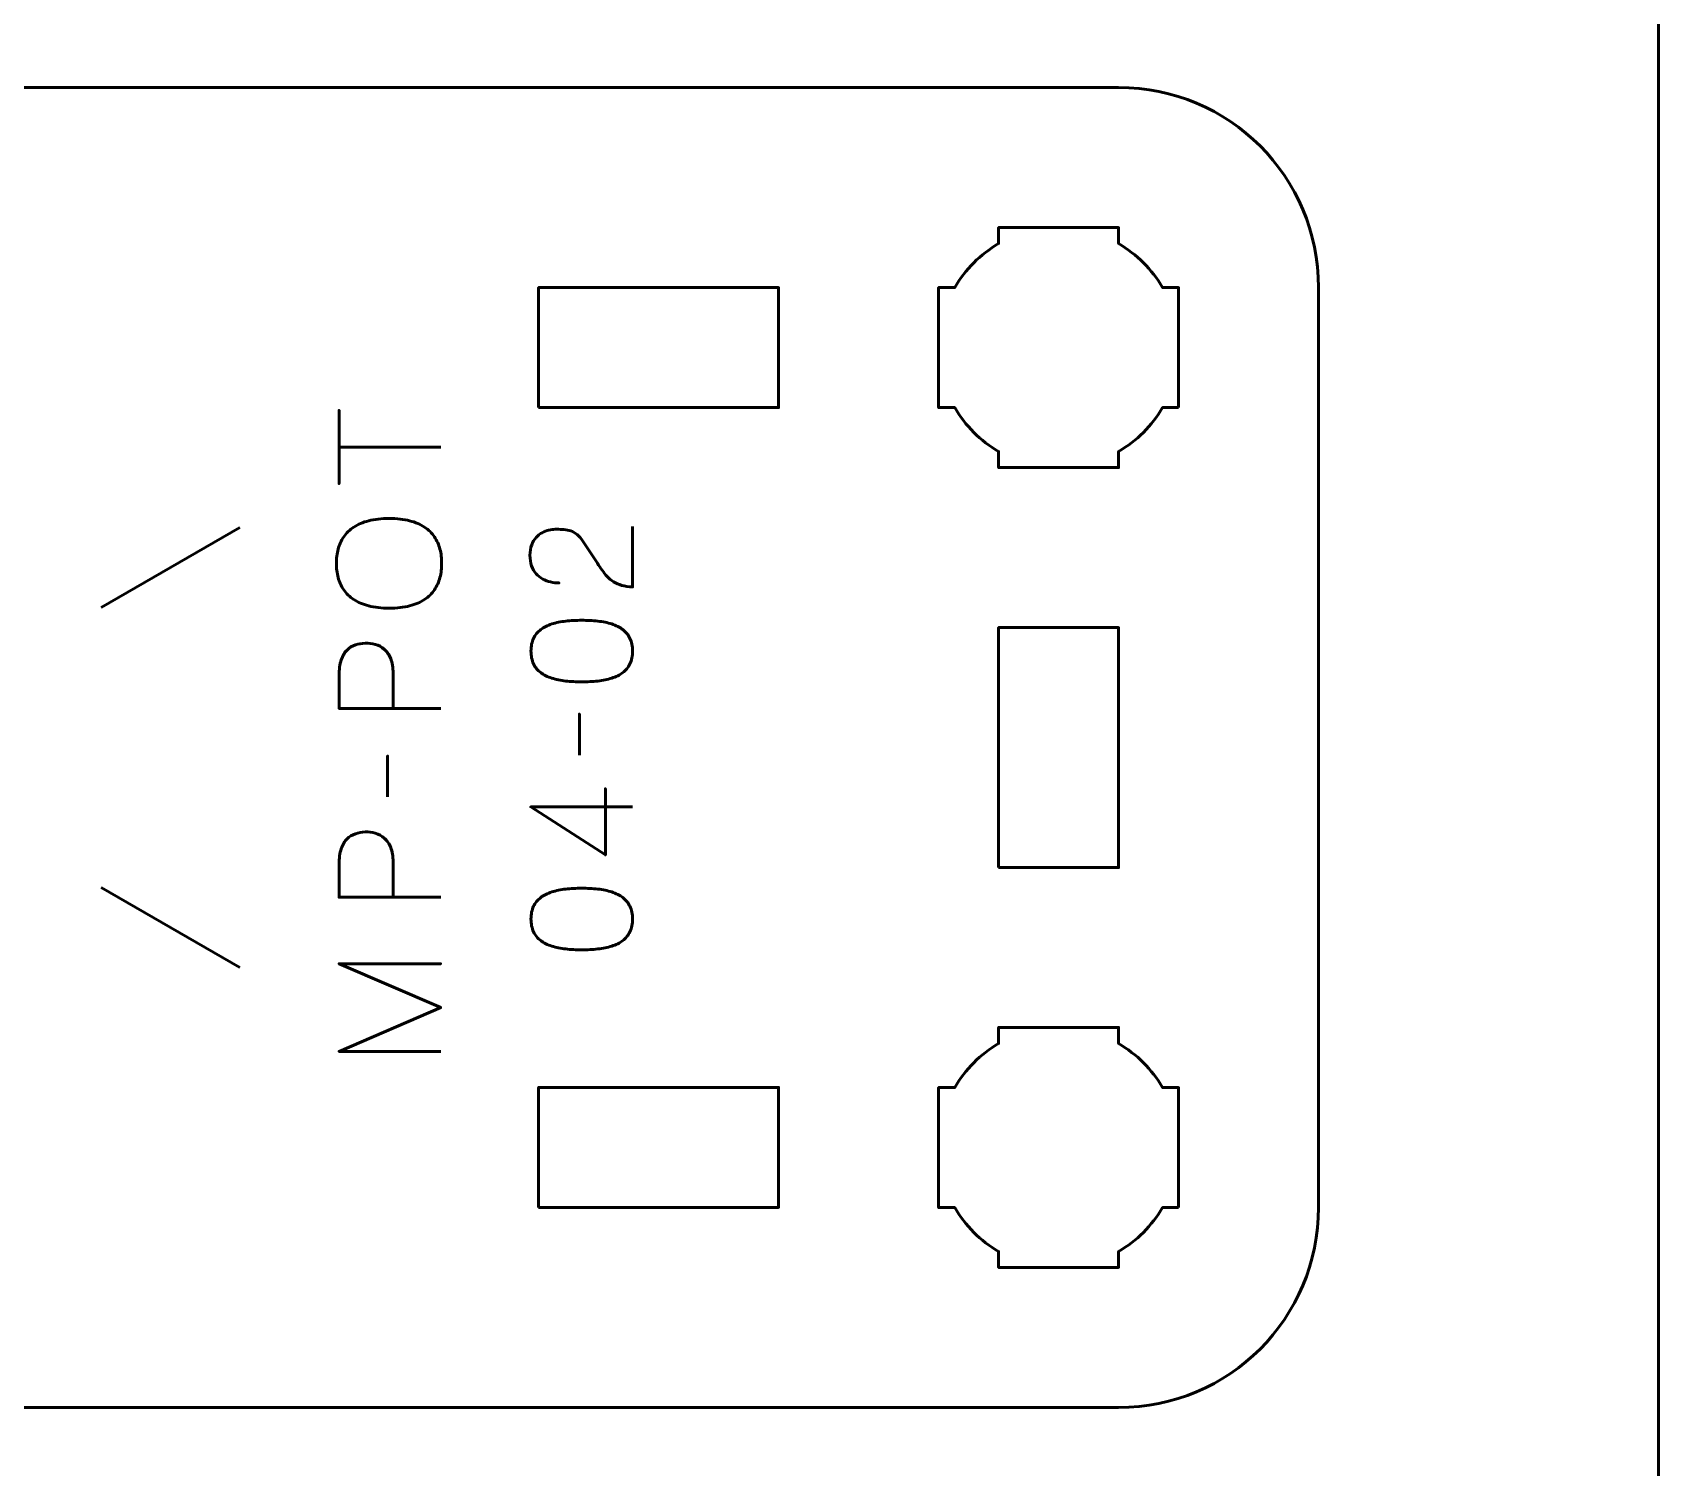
# Model space of a CAD drawing. Header units: centimetres. Extents: x -21 to 0, y -29.7 to 0.
# Drawn here: x -4.066 to 0, y -21.75 to -18.162 of the extents above; entities that cross this region are included whole.
import ezdxf

# ---------------------------------------------------------------- set-up
doc = ezdxf.new("R2010")
doc.units = ezdxf.units.CM
doc.header["$MEASUREMENT"] = 0
doc.layers.add('Layer 1', color=7, linetype='Continuous')

msp = doc.modelspace()

# ---------------------------------------------------------------- linework, layer by layer
at = {"layer": 'Layer 1', "color": 1, "lineweight": 53}
msp.add_open_spline([(-21.00003, -29.19995), (-21.00003, -29.19995), (-21.00003, -5.29992), (-21.00003, -5.29992), (-21.00003, -5.29992), (-21.00003, -5.21709), (-20.93286, -5.14992), (-20.85003, -5.14992), (-20.85003, -5.14992), (-20.7672, -5.14992), (-20.70003, -5.08275), (-20.70003, -4.99992), (-20.70003, -4.99992), (-20.70003, -4.91709), (-20.7672, -4.84992), (-20.85003, -4.84992), (-20.85003, -4.84992), (-20.93286, -4.84992), (-21.00003, -4.78275), (-21.00003, -4.69992), (-21.00003, -4.69992), (-21.00003, -4.61709), (-20.93286, -4.54992), (-20.85003, -4.54992), (-20.85003, -4.54992), (-20.7672, -4.54992), (-20.70003, -4.48275), (-20.70003, -4.39992), (-20.70003, -4.39992), (-20.70003, -4.31709), (-20.7672, -4.24992), (-20.85003, -4.24992), (-20.85003, -4.24992), (-20.93286, -4.24992), (-21.00003, -4.18275), (-21.00003, -4.09992), (-21.00003, -4.09992), (-21.00003, -4.01709), (-20.93286, -3.94992), (-20.85003, -3.94992), (-20.85003, -3.94992), (-20.7672, -3.94992), (-20.70003, -3.88275), (-20.70003, -3.79992), (-20.70003, -3.79992), (-20.70003, -3.71709), (-20.7672, -3.64992), (-20.85003, -3.64992), (-20.85003, -3.64992), (-20.93286, -3.64992), (-21.00003, -3.58275), (-21.00003, -3.49992), (-21.00003, -3.49992), (-21.00003, -3.41709), (-20.93286, -3.34992), (-20.85003, -3.34992), (-20.85003, -3.34992), (-20.7672, -3.34992), (-20.70003, -3.28275), (-20.70003, -3.19992), (-20.70003, -3.19992), (-20.70003, -3.11709), (-20.7672, -3.04992), (-20.85003, -3.04992), (-20.85003, -3.04992), (-20.93286, -3.04992), (-21.00003, -2.98275), (-21.00003, -2.89992), (-21.00003, -2.89992), (-21.00003, -2.81709), (-20.93286, -2.74992), (-20.85003, -2.74992), (-20.85003, -2.74992), (-20.7672, -2.74992), (-20.70003, -2.68275), (-20.70003, -2.59992), (-20.70003, -2.59992), (-20.70003, -2.51709), (-20.7672, -2.44992), (-20.85003, -2.44992), (-20.85003, -2.44992), (-20.93286, -2.44992), (-21.00003, -2.38275), (-21.00003, -2.29992), (-21.00003, -2.29992), (-21.00003, -2.21709), (-20.93286, -2.14992), (-20.85003, -2.14992), (-20.85003, -2.14992), (-20.7672, -2.14992), (-20.70003, -2.08275), (-20.70003, -1.99992), (-20.70003, -1.99992), (-20.70003, -1.91709), (-20.7672, -1.84992), (-20.85003, -1.84992), (-20.85003, -1.84992), (-20.93286, -1.84992), (-21.00003, -1.78275), (-21.00003, -1.69992), (-21.00003, -1.69992), (-21.00003, -1.61709), (-20.93286, -1.54992), (-20.85003, -1.54992), (-20.85003, -1.54992), (-20.7672, -1.54992), (-20.70003, -1.48275), (-20.70003, -1.39992), (-20.70003, -1.39992), (-20.70003, -1.31709), (-20.7672, -1.24992), (-20.85003, -1.24992), (-20.85003, -1.24992), (-20.93286, -1.24992), (-21.00003, -1.18275), (-21.00003, -1.09992), (-21.00003, -1.09992), (-21.00003, -1.09992), (-21.00003, -0.49992), (-21.00003, -0.49992), (-21.00003, -0.49992), (-21.00003, -0.22295), (-20.77694, 0.00004), (-20.49994, 0.00004), (-20.49994, 0.00004), (-20.49994, 0.00004), (-0.50008, 0.00004), (-0.50008, 0.00004), (-0.50008, 0.00004), (-0.22294, 0.00004), (0.00002, -0.22295), (0.00002, -0.49992), (0.00002, -0.49992), (0.00002, -0.49992), (0.00002, -29.19995), (0.00002, -29.19995), (0.00002, -29.19995), (0.00002, -29.47695), (-0.22294, -29.70004), (-0.50008, -29.70004), (-0.50008, -29.70004), (-0.50008, -29.70004), (-20.49994, -29.70004), (-20.49994, -29.70004), (-20.49994, -29.70004), (-20.77694, -29.70004), (-21.00003, -29.47695), (-21.00003, -29.19995)], degree=3, knots=[0, 0, 0, 0, 0.027027, 0.027027, 0.027027, 0.027027, 0.0540541, 0.0540541, 0.0540541, 0.0540541, 0.0810811, 0.0810811, 0.0810811, 0.0810811, 0.1081081, 0.1081081, 0.1081081, 0.1081081, 0.1351351, 0.1351351, 0.1351351, 0.1351351, 0.1621622, 0.1621622, 0.1621622, 0.1621622, 0.1891892, 0.1891892, 0.1891892, 0.1891892, 0.2162162, 0.2162162, 0.2162162, 0.2162162, 0.2432432, 0.2432432, 0.2432432, 0.2432432, 0.2702703, 0.2702703, 0.2702703, 0.2702703, 0.2972973, 0.2972973, 0.2972973, 0.2972973, 0.3243243, 0.3243243, 0.3243243, 0.3243243, 0.3513514, 0.3513514, 0.3513514, 0.3513514, 0.3783784, 0.3783784, 0.3783784, 0.3783784, 0.4054054, 0.4054054, 0.4054054, 0.4054054, 0.4324324, 0.4324324, 0.4324324, 0.4324324, 0.4594595, 0.4594595, 0.4594595, 0.4594595, 0.4864865, 0.4864865, 0.4864865, 0.4864865, 0.5135135, 0.5135135, 0.5135135, 0.5135135, 0.5405405, 0.5405405, 0.5405405, 0.5405405, 0.5675676, 0.5675676, 0.5675676, 0.5675676, 0.5945946, 0.5945946, 0.5945946, 0.5945946, 0.6216216, 0.6216216, 0.6216216, 0.6216216, 0.6486486, 0.6486486, 0.6486486, 0.6486486, 0.6756757, 0.6756757, 0.6756757, 0.6756757, 0.7027027, 0.7027027, 0.7027027, 0.7027027, 0.7297297, 0.7297297, 0.7297297, 0.7297297, 0.7567568, 0.7567568, 0.7567568, 0.7567568, 0.7837838, 0.7837838, 0.7837838, 0.7837838, 0.8108108, 0.8108108, 0.8108108, 0.8108108, 0.8378378, 0.8378378, 0.8378378, 0.8378378, 0.8648649, 0.8648649, 0.8648649, 0.8648649, 0.8918919, 0.8918919, 0.8918919, 0.8918919, 0.9189189, 0.9189189, 0.9189189, 0.9189189, 0.9459459, 0.9459459, 0.9459459, 0.9459459, 0.972973, 0.972973, 0.972973, 0.972973, 1, 1, 1, 1], dxfattribs=at)
at = {"layer": 'Layer 1', "color": 3, "lineweight": 53}
msp.add_open_spline([(-1.35005, -21.59998), (-1.35005, -21.59998), (-7.64991, -21.59998), (-7.64991, -21.59998), (-7.64991, -21.59998), (-7.92704, -21.59998), (-8.15, -21.37688), (-8.15, -21.09988), (-8.15, -21.09988), (-8.15, -21.09988), (-8.15, -18.79996), (-8.15, -18.79996), (-8.15, -18.79996), (-8.15, -18.52295), (-7.92704, -18.3), (-7.64991, -18.3), (-7.64991, -18.3), (-7.64991, -18.3), (-1.35005, -18.3), (-1.35005, -18.3), (-1.35005, -18.3), (-1.07306, -18.3), (-0.84997, -18.52295), (-0.84997, -18.79996), (-0.84997, -18.79996), (-0.84997, -18.79996), (-0.84997, -21.09988), (-0.84997, -21.09988), (-0.84997, -21.09988), (-0.84997, -21.37688), (-1.07306, -21.59998), (-1.35005, -21.59998)], degree=3, knots=[0, 0, 0, 0, 0.125, 0.125, 0.125, 0.125, 0.25, 0.25, 0.25, 0.25, 0.375, 0.375, 0.375, 0.375, 0.5, 0.5, 0.5, 0.5, 0.625, 0.625, 0.625, 0.625, 0.75, 0.75, 0.75, 0.75, 0.875, 0.875, 0.875, 0.875, 1, 1, 1, 1], dxfattribs=at)
at = {"layer": 'Layer 1', "lineweight": 53}
for points, knots in [([(-1.19997, -19.10007), (-1.19997, -19.10007), (-1.24008, -19.10007), (-1.24008, -19.10007), (-1.24008, -19.10007), (-1.2664, -19.14555), (-1.30443, -19.18358), (-1.3499, -19.20989), (-1.3499, -19.20989), (-1.3499, -19.20989), (-1.3499, -19.25), (-1.3499, -19.25), (-1.3499, -19.25), (-1.3499, -19.25), (-1.49997, -19.25), (-1.49997, -19.25), (-1.49997, -19.25), (-1.49997, -19.25), (-1.6499, -19.25), (-1.6499, -19.25), (-1.6499, -19.25), (-1.6499, -19.25), (-1.6499, -19.20989), (-1.6499, -19.20989), (-1.6499, -19.20989), (-1.69552, -19.18358), (-1.73344, -19.14555), (-1.75976, -19.10007), (-1.75976, -19.10007), (-1.75976, -19.10007), (-1.79998, -19.10007), (-1.79998, -19.10007), (-1.79998, -19.10007), (-1.79998, -19.10007), (-1.79998, -18.95), (-1.79998, -18.95), (-1.79998, -18.95), (-1.79998, -18.95), (-1.79998, -18.80007), (-1.79998, -18.80007), (-1.79998, -18.80007), (-1.79998, -18.80007), (-1.75976, -18.80007), (-1.75976, -18.80007), (-1.75976, -18.80007), (-1.73344, -18.7546), (-1.69552, -18.71657), (-1.6499, -18.69025), (-1.6499, -18.69025), (-1.6499, -18.69025), (-1.6499, -18.65), (-1.6499, -18.65), (-1.6499, -18.65), (-1.6499, -18.65), (-1.49997, -18.65), (-1.49997, -18.65), (-1.49997, -18.65), (-1.49997, -18.65), (-1.3499, -18.65), (-1.3499, -18.65), (-1.3499, -18.65), (-1.3499, -18.65), (-1.3499, -18.69025), (-1.3499, -18.69025), (-1.3499, -18.69025), (-1.30443, -18.71657), (-1.2664, -18.7546), (-1.24008, -18.80007), (-1.24008, -18.80007), (-1.24008, -18.80007), (-1.19997, -18.80007), (-1.19997, -18.80007), (-1.19997, -18.80007), (-1.19997, -18.80007), (-1.19997, -18.95), (-1.19997, -18.95), (-1.19997, -18.95), (-1.19997, -18.95), (-1.19997, -19.10007), (-1.19997, -19.10007)], [0, 0, 0, 0, 0.05, 0.05, 0.05, 0.05, 0.1, 0.1, 0.1, 0.1, 0.15, 0.15, 0.15, 0.15, 0.2, 0.2, 0.2, 0.2, 0.25, 0.25, 0.25, 0.25, 0.3, 0.3, 0.3, 0.3, 0.35, 0.35, 0.35, 0.35, 0.4, 0.4, 0.4, 0.4, 0.45, 0.45, 0.45, 0.45, 0.5, 0.5, 0.5, 0.5, 0.55, 0.55, 0.55, 0.55, 0.6, 0.6, 0.6, 0.6, 0.65, 0.65, 0.65, 0.65, 0.7, 0.7, 0.7, 0.7, 0.75, 0.75, 0.75, 0.75, 0.8, 0.8, 0.8, 0.8, 0.85, 0.85, 0.85, 0.85, 0.9, 0.9, 0.9, 0.9, 0.95, 0.95, 0.95, 0.95, 1, 1, 1, 1]), ([(-2.79999, -19.10004), (-2.79999, -19.10004), (-2.19999, -19.10004), (-2.19999, -19.10004), (-2.19999, -19.10004), (-2.19999, -19.10004), (-2.19999, -18.80004), (-2.19999, -18.80004), (-2.19999, -18.80004), (-2.19999, -18.80004), (-2.79999, -18.80004), (-2.79999, -18.80004), (-2.79999, -18.80004), (-2.79999, -18.80004), (-2.79999, -19.10004), (-2.79999, -19.10004)], [0, 0, 0, 0, 0.25, 0.25, 0.25, 0.25, 0.5, 0.5, 0.5, 0.5, 0.75, 0.75, 0.75, 0.75, 1, 1, 1, 1]), ([(-1.65004, -20.25001), (-1.65004, -20.25001), (-1.35004, -20.25001), (-1.35004, -20.25001), (-1.35004, -20.25001), (-1.35004, -20.25001), (-1.35004, -19.65002), (-1.35004, -19.65002), (-1.35004, -19.65002), (-1.35004, -19.65002), (-1.65004, -19.65002), (-1.65004, -19.65002), (-1.65004, -19.65002), (-1.65004, -19.65002), (-1.65004, -20.25001), (-1.65004, -20.25001)], [0, 0, 0, 0, 0.25, 0.25, 0.25, 0.25, 0.5, 0.5, 0.5, 0.5, 0.75, 0.75, 0.75, 0.75, 1, 1, 1, 1]), ([(-1.19997, -21.10007), (-1.19997, -21.10007), (-1.24008, -21.10007), (-1.24008, -21.10007), (-1.24008, -21.10007), (-1.2664, -21.14555), (-1.30443, -21.18358), (-1.3499, -21.20989), (-1.3499, -21.20989), (-1.3499, -21.20989), (-1.3499, -21.25), (-1.3499, -21.25), (-1.3499, -21.25), (-1.3499, -21.25), (-1.49997, -21.25), (-1.49997, -21.25), (-1.49997, -21.25), (-1.49997, -21.25), (-1.6499, -21.25), (-1.6499, -21.25), (-1.6499, -21.25), (-1.6499, -21.25), (-1.6499, -21.20989), (-1.6499, -21.20989), (-1.6499, -21.20989), (-1.69552, -21.18358), (-1.73344, -21.14555), (-1.75976, -21.10007), (-1.75976, -21.10007), (-1.75976, -21.10007), (-1.79998, -21.10007), (-1.79998, -21.10007), (-1.79998, -21.10007), (-1.79998, -21.10007), (-1.79998, -20.95), (-1.79998, -20.95), (-1.79998, -20.95), (-1.79998, -20.95), (-1.79998, -20.80007), (-1.79998, -20.80007), (-1.79998, -20.80007), (-1.79998, -20.80007), (-1.75976, -20.80007), (-1.75976, -20.80007), (-1.75976, -20.80007), (-1.73344, -20.7546), (-1.69552, -20.71657), (-1.6499, -20.69025), (-1.6499, -20.69025), (-1.6499, -20.69025), (-1.6499, -20.65), (-1.6499, -20.65), (-1.6499, -20.65), (-1.6499, -20.65), (-1.49997, -20.65), (-1.49997, -20.65), (-1.49997, -20.65), (-1.49997, -20.65), (-1.3499, -20.65), (-1.3499, -20.65), (-1.3499, -20.65), (-1.3499, -20.65), (-1.3499, -20.69025), (-1.3499, -20.69025), (-1.3499, -20.69025), (-1.30443, -20.71657), (-1.2664, -20.7546), (-1.24008, -20.80007), (-1.24008, -20.80007), (-1.24008, -20.80007), (-1.19997, -20.80007), (-1.19997, -20.80007), (-1.19997, -20.80007), (-1.19997, -20.80007), (-1.19997, -20.95), (-1.19997, -20.95), (-1.19997, -20.95), (-1.19997, -20.95), (-1.19997, -21.10007), (-1.19997, -21.10007)], [0, 0, 0, 0, 0.05, 0.05, 0.05, 0.05, 0.1, 0.1, 0.1, 0.1, 0.15, 0.15, 0.15, 0.15, 0.2, 0.2, 0.2, 0.2, 0.25, 0.25, 0.25, 0.25, 0.3, 0.3, 0.3, 0.3, 0.35, 0.35, 0.35, 0.35, 0.4, 0.4, 0.4, 0.4, 0.45, 0.45, 0.45, 0.45, 0.5, 0.5, 0.5, 0.5, 0.55, 0.55, 0.55, 0.55, 0.6, 0.6, 0.6, 0.6, 0.65, 0.65, 0.65, 0.65, 0.7, 0.7, 0.7, 0.7, 0.75, 0.75, 0.75, 0.75, 0.8, 0.8, 0.8, 0.8, 0.85, 0.85, 0.85, 0.85, 0.9, 0.9, 0.9, 0.9, 0.95, 0.95, 0.95, 0.95, 1, 1, 1, 1]), ([(-2.79999, -21.09996), (-2.79999, -21.09996), (-2.19999, -21.09996), (-2.19999, -21.09996), (-2.19999, -21.09996), (-2.19999, -21.09996), (-2.19999, -20.79996), (-2.19999, -20.79996), (-2.19999, -20.79996), (-2.19999, -20.79996), (-2.79999, -20.79996), (-2.79999, -20.79996), (-2.79999, -20.79996), (-2.79999, -20.79996), (-2.79999, -21.09996), (-2.79999, -21.09996)], [0, 0, 0, 0, 0.25, 0.25, 0.25, 0.25, 0.5, 0.5, 0.5, 0.5, 0.75, 0.75, 0.75, 0.75, 1, 1, 1, 1])]:
    msp.add_open_spline(points, degree=3, knots=knots, dxfattribs=at)
at = {"layer": 'Layer 1', "color": 5, "lineweight": 53}
for points, knots in [([(-3.04461, -19.19883), (-3.04461, -19.19883), (-3.29896, -19.19883), (-3.29896, -19.19883), (-3.29896, -19.19883), (-3.29896, -19.19883), (-3.29896, -19.2902), (-3.29896, -19.2902), (-3.29896, -19.2902), (-3.29896, -19.2902), (-3.29896, -19.10675), (-3.29896, -19.10675), (-3.29896, -19.10675), (-3.29896, -19.10675), (-3.29896, -19.19883), (-3.29896, -19.19883), (-3.29896, -19.19883), (-3.29896, -19.19883), (-3.04461, -19.19883), (-3.04461, -19.19883)], [0, 0, 0, 0, 0.2, 0.2, 0.2, 0.2, 0.4, 0.4, 0.4, 0.4, 0.6, 0.6, 0.6, 0.6, 0.8, 0.8, 0.8, 0.8, 1, 1, 1, 1]), ([(-3.04249, -19.48952), (-3.04243, -19.47711), (-3.0439, -19.46535), (-3.04679, -19.45412), (-3.04679, -19.45412), (-3.04973, -19.44295), (-3.05431, -19.43272), (-3.06066, -19.42337), (-3.06066, -19.42337), (-3.06695, -19.41402), (-3.07524, -19.40591), (-3.08547, -19.39903), (-3.08547, -19.39903), (-3.0957, -19.39215), (-3.10811, -19.38686), (-3.12269, -19.38309), (-3.12269, -19.38309), (-3.13727, -19.37927), (-3.15427, -19.37739), (-3.17373, -19.37733), (-3.17373, -19.37733), (-3.19319, -19.37739), (-3.21018, -19.37927), (-3.22482, -19.38309), (-3.22482, -19.38309), (-3.23946, -19.38686), (-3.25193, -19.39215), (-3.26222, -19.39903), (-3.26222, -19.39903), (-3.27251, -19.40591), (-3.28086, -19.41402), (-3.28726, -19.42337), (-3.28726, -19.42337), (-3.29367, -19.43272), (-3.29832, -19.44295), (-3.30132, -19.45412), (-3.30132, -19.45412), (-3.30426, -19.46535), (-3.30573, -19.47711), (-3.30567, -19.48952), (-3.30567, -19.48952), (-3.30573, -19.50192), (-3.30426, -19.51368), (-3.30132, -19.52491), (-3.30132, -19.52491), (-3.29832, -19.53608), (-3.29367, -19.54631), (-3.28726, -19.55566), (-3.28726, -19.55566), (-3.28086, -19.56501), (-3.27251, -19.57312), (-3.26222, -19.58), (-3.26222, -19.58), (-3.25193, -19.58688), (-3.23946, -19.59217), (-3.22482, -19.59594), (-3.22482, -19.59594), (-3.21018, -19.59976), (-3.19319, -19.60164), (-3.17373, -19.6017), (-3.17373, -19.6017), (-3.15427, -19.60164), (-3.13727, -19.59976), (-3.12269, -19.59594), (-3.12269, -19.59594), (-3.10811, -19.59217), (-3.0957, -19.58688), (-3.08547, -19.58), (-3.08547, -19.58), (-3.07524, -19.57312), (-3.06695, -19.56501), (-3.06066, -19.55566), (-3.06066, -19.55566), (-3.05431, -19.54631), (-3.04973, -19.53608), (-3.04679, -19.52491), (-3.04679, -19.52491), (-3.0439, -19.51368), (-3.04243, -19.50192), (-3.04249, -19.48952)], [0, 0, 0, 0, 0.05, 0.05, 0.05, 0.05, 0.1, 0.1, 0.1, 0.1, 0.15, 0.15, 0.15, 0.15, 0.2, 0.2, 0.2, 0.2, 0.25, 0.25, 0.25, 0.25, 0.3, 0.3, 0.3, 0.3, 0.35, 0.35, 0.35, 0.35, 0.4, 0.4, 0.4, 0.4, 0.45, 0.45, 0.45, 0.45, 0.5, 0.5, 0.5, 0.5, 0.55, 0.55, 0.55, 0.55, 0.6, 0.6, 0.6, 0.6, 0.65, 0.65, 0.65, 0.65, 0.7, 0.7, 0.7, 0.7, 0.75, 0.75, 0.75, 0.75, 0.8, 0.8, 0.8, 0.8, 0.85, 0.85, 0.85, 0.85, 0.9, 0.9, 0.9, 0.9, 0.95, 0.95, 0.95, 0.95, 1, 1, 1, 1]), ([(-3.04249, -19.48952), (-3.04243, -19.47711), (-3.0439, -19.46535), (-3.04679, -19.45412), (-3.04679, -19.45412), (-3.04973, -19.44295), (-3.05431, -19.43272), (-3.06066, -19.42337), (-3.06066, -19.42337), (-3.06695, -19.41402), (-3.07524, -19.40591), (-3.08547, -19.39903), (-3.08547, -19.39903), (-3.0957, -19.39215), (-3.10811, -19.38686), (-3.12269, -19.38309), (-3.12269, -19.38309), (-3.13727, -19.37927), (-3.15427, -19.37739), (-3.17373, -19.37733), (-3.17373, -19.37733), (-3.19319, -19.37739), (-3.21018, -19.37927), (-3.22482, -19.38309), (-3.22482, -19.38309), (-3.23946, -19.38686), (-3.25193, -19.39215), (-3.26222, -19.39903), (-3.26222, -19.39903), (-3.27251, -19.40591), (-3.28086, -19.41402), (-3.28726, -19.42337), (-3.28726, -19.42337), (-3.29367, -19.43272), (-3.29832, -19.44295), (-3.30132, -19.45412), (-3.30132, -19.45412), (-3.30426, -19.46535), (-3.30573, -19.47711), (-3.30567, -19.48952), (-3.30567, -19.48952), (-3.30573, -19.50192), (-3.30426, -19.51368), (-3.30132, -19.52491), (-3.30132, -19.52491), (-3.29832, -19.53608), (-3.29367, -19.54631), (-3.28726, -19.55566), (-3.28726, -19.55566), (-3.28086, -19.56501), (-3.27251, -19.57312), (-3.26222, -19.58), (-3.26222, -19.58), (-3.25193, -19.58688), (-3.23946, -19.59217), (-3.22482, -19.59594), (-3.22482, -19.59594), (-3.21018, -19.59976), (-3.19319, -19.60164), (-3.17373, -19.6017), (-3.17373, -19.6017), (-3.15427, -19.60164), (-3.13727, -19.59976), (-3.12269, -19.59594), (-3.12269, -19.59594), (-3.10811, -19.59217), (-3.0957, -19.58688), (-3.08547, -19.58), (-3.08547, -19.58), (-3.07524, -19.57312), (-3.06695, -19.56501), (-3.06066, -19.55566), (-3.06066, -19.55566), (-3.05431, -19.54631), (-3.04973, -19.53608), (-3.04679, -19.52491), (-3.04679, -19.52491), (-3.0439, -19.51368), (-3.04243, -19.50192), (-3.04249, -19.48952)], [0, 0, 0, 0, 0.05, 0.05, 0.05, 0.05, 0.1, 0.1, 0.1, 0.1, 0.15, 0.15, 0.15, 0.15, 0.2, 0.2, 0.2, 0.2, 0.25, 0.25, 0.25, 0.25, 0.3, 0.3, 0.3, 0.3, 0.35, 0.35, 0.35, 0.35, 0.4, 0.4, 0.4, 0.4, 0.45, 0.45, 0.45, 0.45, 0.5, 0.5, 0.5, 0.5, 0.55, 0.55, 0.55, 0.55, 0.6, 0.6, 0.6, 0.6, 0.65, 0.65, 0.65, 0.65, 0.7, 0.7, 0.7, 0.7, 0.75, 0.75, 0.75, 0.75, 0.8, 0.8, 0.8, 0.8, 0.85, 0.85, 0.85, 0.85, 0.9, 0.9, 0.9, 0.9, 0.95, 0.95, 0.95, 0.95, 1, 1, 1, 1]), ([(-2.56519, -19.39709), (-2.56519, -19.39709), (-2.56519, -19.54843), (-2.56519, -19.54843), (-2.56519, -19.54843), (-2.57542, -19.54814), (-2.58448, -19.54684), (-2.59224, -19.54467), (-2.59224, -19.54467), (-2.6, -19.54243), (-2.60682, -19.53943), (-2.6127, -19.53573), (-2.6127, -19.53573), (-2.61858, -19.53197), (-2.62381, -19.52767), (-2.6284, -19.52279), (-2.6284, -19.52279), (-2.63304, -19.51791), (-2.63727, -19.51268), (-2.64127, -19.50704), (-2.64127, -19.50704), (-2.64521, -19.50139), (-2.64915, -19.49557), (-2.65303, -19.48952), (-2.65303, -19.48952), (-2.65303, -19.48952), (-2.69325, -19.42919), (-2.69325, -19.42919), (-2.69325, -19.42919), (-2.6976, -19.42302), (-2.7023, -19.4182), (-2.70748, -19.41478), (-2.70748, -19.41478), (-2.71259, -19.41132), (-2.718, -19.40891), (-2.72365, -19.40744), (-2.72365, -19.40744), (-2.72935, -19.40602), (-2.73511, -19.40514), (-2.74105, -19.40485), (-2.74105, -19.40485), (-2.74699, -19.40455), (-2.75293, -19.40444), (-2.75887, -19.4045), (-2.75887, -19.4045), (-2.76375, -19.4045), (-2.76898, -19.40514), (-2.77462, -19.40644), (-2.77462, -19.40644), (-2.78021, -19.40779), (-2.7858, -19.4099), (-2.79132, -19.4129), (-2.79132, -19.4129), (-2.79685, -19.4159), (-2.80191, -19.4199), (-2.80649, -19.4249), (-2.80649, -19.4249), (-2.81102, -19.4299), (-2.81466, -19.43607), (-2.81743, -19.44342), (-2.81743, -19.44342), (-2.82019, -19.45077), (-2.8216, -19.45941), (-2.82166, -19.46941), (-2.82166, -19.46941), (-2.8216, -19.47946), (-2.82019, -19.48834), (-2.81749, -19.49598), (-2.81749, -19.49598), (-2.81478, -19.50363), (-2.81102, -19.51015), (-2.80626, -19.51556), (-2.80626, -19.51556), (-2.80149, -19.52097), (-2.79597, -19.52532), (-2.78979, -19.52873), (-2.78979, -19.52873), (-2.78362, -19.53214), (-2.77703, -19.53461), (-2.7701, -19.5362), (-2.7701, -19.5362), (-2.76316, -19.53779), (-2.7561, -19.53855), (-2.74899, -19.53855), (-2.74899, -19.53855), (-2.7561, -19.53855), (-2.76316, -19.53779), (-2.7701, -19.5362), (-2.7701, -19.5362), (-2.77703, -19.53461), (-2.78362, -19.53214), (-2.78979, -19.52873), (-2.78979, -19.52873), (-2.79597, -19.52532), (-2.80149, -19.52097), (-2.80626, -19.51556), (-2.80626, -19.51556), (-2.81102, -19.51015), (-2.81478, -19.50363), (-2.81749, -19.49598), (-2.81749, -19.49598), (-2.82019, -19.48834), (-2.8216, -19.47946), (-2.82166, -19.46941), (-2.82166, -19.46941), (-2.8216, -19.45941), (-2.82019, -19.45077), (-2.81743, -19.44342), (-2.81743, -19.44342), (-2.81466, -19.43607), (-2.81102, -19.4299), (-2.80649, -19.4249), (-2.80649, -19.4249), (-2.80191, -19.4199), (-2.79685, -19.4159), (-2.79132, -19.4129), (-2.79132, -19.4129), (-2.7858, -19.4099), (-2.78021, -19.40779), (-2.77462, -19.40644), (-2.77462, -19.40644), (-2.76898, -19.40514), (-2.76375, -19.4045), (-2.75887, -19.4045), (-2.75887, -19.4045), (-2.75293, -19.40444), (-2.74699, -19.40455), (-2.74105, -19.40485), (-2.74105, -19.40485), (-2.73511, -19.40514), (-2.72935, -19.40602), (-2.72365, -19.40744), (-2.72365, -19.40744), (-2.718, -19.40891), (-2.71259, -19.41132), (-2.70748, -19.41478), (-2.70748, -19.41478), (-2.7023, -19.4182), (-2.6976, -19.42302), (-2.69325, -19.42919), (-2.69325, -19.42919), (-2.69325, -19.42919), (-2.65303, -19.48952), (-2.65303, -19.48952), (-2.65303, -19.48952), (-2.64915, -19.49557), (-2.64521, -19.50139), (-2.64127, -19.50704), (-2.64127, -19.50704), (-2.63727, -19.51268), (-2.63304, -19.51791), (-2.6284, -19.52279), (-2.6284, -19.52279), (-2.62381, -19.52767), (-2.61858, -19.53197), (-2.6127, -19.53573), (-2.6127, -19.53573), (-2.60682, -19.53943), (-2.6, -19.54243), (-2.59224, -19.54467), (-2.59224, -19.54467), (-2.58448, -19.54684), (-2.57542, -19.54814), (-2.56519, -19.54843), (-2.56519, -19.54843), (-2.56519, -19.54843), (-2.56519, -19.39709), (-2.56519, -19.39709)], [0, 0, 0, 0, 0.0238095, 0.0238095, 0.0238095, 0.0238095, 0.047619, 0.047619, 0.047619, 0.047619, 0.0714286, 0.0714286, 0.0714286, 0.0714286, 0.0952381, 0.0952381, 0.0952381, 0.0952381, 0.1190476, 0.1190476, 0.1190476, 0.1190476, 0.1428571, 0.1428571, 0.1428571, 0.1428571, 0.1666667, 0.1666667, 0.1666667, 0.1666667, 0.1904762, 0.1904762, 0.1904762, 0.1904762, 0.2142857, 0.2142857, 0.2142857, 0.2142857, 0.2380952, 0.2380952, 0.2380952, 0.2380952, 0.2619048, 0.2619048, 0.2619048, 0.2619048, 0.2857143, 0.2857143, 0.2857143, 0.2857143, 0.3095238, 0.3095238, 0.3095238, 0.3095238, 0.3333333, 0.3333333, 0.3333333, 0.3333333, 0.3571429, 0.3571429, 0.3571429, 0.3571429, 0.3809524, 0.3809524, 0.3809524, 0.3809524, 0.4047619, 0.4047619, 0.4047619, 0.4047619, 0.4285714, 0.4285714, 0.4285714, 0.4285714, 0.452381, 0.452381, 0.452381, 0.452381, 0.4761905, 0.4761905, 0.4761905, 0.4761905, 0.5, 0.5, 0.5, 0.5, 0.5238095, 0.5238095, 0.5238095, 0.5238095, 0.547619, 0.547619, 0.547619, 0.547619, 0.5714286, 0.5714286, 0.5714286, 0.5714286, 0.5952381, 0.5952381, 0.5952381, 0.5952381, 0.6190476, 0.6190476, 0.6190476, 0.6190476, 0.6428571, 0.6428571, 0.6428571, 0.6428571, 0.6666667, 0.6666667, 0.6666667, 0.6666667, 0.6904762, 0.6904762, 0.6904762, 0.6904762, 0.7142857, 0.7142857, 0.7142857, 0.7142857, 0.7380952, 0.7380952, 0.7380952, 0.7380952, 0.7619048, 0.7619048, 0.7619048, 0.7619048, 0.7857143, 0.7857143, 0.7857143, 0.7857143, 0.8095238, 0.8095238, 0.8095238, 0.8095238, 0.8333333, 0.8333333, 0.8333333, 0.8333333, 0.8571429, 0.8571429, 0.8571429, 0.8571429, 0.8809524, 0.8809524, 0.8809524, 0.8809524, 0.9047619, 0.9047619, 0.9047619, 0.9047619, 0.9285714, 0.9285714, 0.9285714, 0.9285714, 0.952381, 0.952381, 0.952381, 0.952381, 0.9761905, 0.9761905, 0.9761905, 0.9761905, 1, 1, 1, 1]), ([(-2.56519, -19.70894), (-2.56525, -19.6966), (-2.56742, -19.68595), (-2.57166, -19.67708), (-2.57166, -19.67708), (-2.57589, -19.66826), (-2.58195, -19.66091), (-2.58965, -19.65503), (-2.58965, -19.65503), (-2.59741, -19.64921), (-2.60658, -19.64462), (-2.61717, -19.64121), (-2.61717, -19.64121), (-2.62775, -19.63786), (-2.63933, -19.63545), (-2.65203, -19.6341), (-2.65203, -19.6341), (-2.66473, -19.63268), (-2.67808, -19.63198), (-2.69219, -19.63204), (-2.69219, -19.63204), (-2.70624, -19.63198), (-2.71959, -19.63268), (-2.73223, -19.6341), (-2.73223, -19.6341), (-2.74487, -19.63545), (-2.75651, -19.63786), (-2.7671, -19.64121), (-2.7671, -19.64121), (-2.77762, -19.64462), (-2.78679, -19.64921), (-2.79461, -19.65503), (-2.79461, -19.65503), (-2.80238, -19.66091), (-2.80843, -19.66826), (-2.81267, -19.67708), (-2.81267, -19.67708), (-2.81696, -19.68595), (-2.81913, -19.6966), (-2.81919, -19.70894), (-2.81919, -19.70894), (-2.81913, -19.72129), (-2.81696, -19.73193), (-2.81267, -19.74081), (-2.81267, -19.74081), (-2.80843, -19.74963), (-2.80238, -19.75698), (-2.79461, -19.76286), (-2.79461, -19.76286), (-2.78679, -19.76868), (-2.77762, -19.77327), (-2.7671, -19.77668), (-2.7671, -19.77668), (-2.75651, -19.78003), (-2.74487, -19.78244), (-2.73223, -19.78379), (-2.73223, -19.78379), (-2.71959, -19.7852), (-2.70624, -19.78591), (-2.69219, -19.78585), (-2.69219, -19.78585), (-2.67808, -19.78591), (-2.66473, -19.7852), (-2.65203, -19.78379), (-2.65203, -19.78379), (-2.63933, -19.78244), (-2.62775, -19.78003), (-2.61717, -19.77668), (-2.61717, -19.77668), (-2.60658, -19.77327), (-2.59741, -19.76868), (-2.58965, -19.76286), (-2.58965, -19.76286), (-2.58195, -19.75698), (-2.57589, -19.74963), (-2.57166, -19.74081), (-2.57166, -19.74081), (-2.56742, -19.73193), (-2.56525, -19.72129), (-2.56519, -19.70894)], [0, 0, 0, 0, 0.05, 0.05, 0.05, 0.05, 0.1, 0.1, 0.1, 0.1, 0.15, 0.15, 0.15, 0.15, 0.2, 0.2, 0.2, 0.2, 0.25, 0.25, 0.25, 0.25, 0.3, 0.3, 0.3, 0.3, 0.35, 0.35, 0.35, 0.35, 0.4, 0.4, 0.4, 0.4, 0.45, 0.45, 0.45, 0.45, 0.5, 0.5, 0.5, 0.5, 0.55, 0.55, 0.55, 0.55, 0.6, 0.6, 0.6, 0.6, 0.65, 0.65, 0.65, 0.65, 0.7, 0.7, 0.7, 0.7, 0.75, 0.75, 0.75, 0.75, 0.8, 0.8, 0.8, 0.8, 0.85, 0.85, 0.85, 0.85, 0.9, 0.9, 0.9, 0.9, 0.95, 0.95, 0.95, 0.95, 1, 1, 1, 1]), ([(-2.56519, -19.70894), (-2.56525, -19.6966), (-2.56742, -19.68595), (-2.57166, -19.67708), (-2.57166, -19.67708), (-2.57589, -19.66826), (-2.58195, -19.66091), (-2.58965, -19.65503), (-2.58965, -19.65503), (-2.59741, -19.64921), (-2.60658, -19.64462), (-2.61717, -19.64121), (-2.61717, -19.64121), (-2.62775, -19.63786), (-2.63933, -19.63545), (-2.65203, -19.6341), (-2.65203, -19.6341), (-2.66473, -19.63268), (-2.67808, -19.63198), (-2.69219, -19.63204), (-2.69219, -19.63204), (-2.70624, -19.63198), (-2.71959, -19.63268), (-2.73223, -19.6341), (-2.73223, -19.6341), (-2.74487, -19.63545), (-2.75651, -19.63786), (-2.7671, -19.64121), (-2.7671, -19.64121), (-2.77762, -19.64462), (-2.78679, -19.64921), (-2.79461, -19.65503), (-2.79461, -19.65503), (-2.80238, -19.66091), (-2.80843, -19.66826), (-2.81267, -19.67708), (-2.81267, -19.67708), (-2.81696, -19.68595), (-2.81913, -19.6966), (-2.81919, -19.70894), (-2.81919, -19.70894), (-2.81913, -19.72129), (-2.81696, -19.73193), (-2.81267, -19.74081), (-2.81267, -19.74081), (-2.80843, -19.74963), (-2.80238, -19.75698), (-2.79461, -19.76286), (-2.79461, -19.76286), (-2.78679, -19.76868), (-2.77762, -19.77327), (-2.7671, -19.77668), (-2.7671, -19.77668), (-2.75651, -19.78003), (-2.74487, -19.78244), (-2.73223, -19.78379), (-2.73223, -19.78379), (-2.71959, -19.7852), (-2.70624, -19.78591), (-2.69219, -19.78585), (-2.69219, -19.78585), (-2.67808, -19.78591), (-2.66473, -19.7852), (-2.65203, -19.78379), (-2.65203, -19.78379), (-2.63933, -19.78244), (-2.62775, -19.78003), (-2.61717, -19.77668), (-2.61717, -19.77668), (-2.60658, -19.77327), (-2.59741, -19.76868), (-2.58965, -19.76286), (-2.58965, -19.76286), (-2.58195, -19.75698), (-2.57589, -19.74963), (-2.57166, -19.74081), (-2.57166, -19.74081), (-2.56742, -19.73193), (-2.56525, -19.72129), (-2.56519, -19.70894)], [0, 0, 0, 0, 0.05, 0.05, 0.05, 0.05, 0.1, 0.1, 0.1, 0.1, 0.15, 0.15, 0.15, 0.15, 0.2, 0.2, 0.2, 0.2, 0.25, 0.25, 0.25, 0.25, 0.3, 0.3, 0.3, 0.3, 0.35, 0.35, 0.35, 0.35, 0.4, 0.4, 0.4, 0.4, 0.45, 0.45, 0.45, 0.45, 0.5, 0.5, 0.5, 0.5, 0.55, 0.55, 0.55, 0.55, 0.6, 0.6, 0.6, 0.6, 0.65, 0.65, 0.65, 0.65, 0.7, 0.7, 0.7, 0.7, 0.75, 0.75, 0.75, 0.75, 0.8, 0.8, 0.8, 0.8, 0.85, 0.85, 0.85, 0.85, 0.9, 0.9, 0.9, 0.9, 0.95, 0.95, 0.95, 0.95, 1, 1, 1, 1]), ([(-3.04461, -19.85217), (-3.04461, -19.85217), (-3.29896, -19.85217), (-3.29896, -19.85217), (-3.29896, -19.85217), (-3.29896, -19.85217), (-3.29896, -19.77103), (-3.29896, -19.77103), (-3.29896, -19.77103), (-3.29891, -19.7548), (-3.29708, -19.74146), (-3.29356, -19.73093), (-3.29356, -19.73093), (-3.29009, -19.72046), (-3.28526, -19.71223), (-3.27915, -19.70629), (-3.27915, -19.70629), (-3.27309, -19.70036), (-3.26616, -19.69612), (-3.25834, -19.69354), (-3.25834, -19.69354), (-3.25052, -19.69101), (-3.24234, -19.68954), (-3.2337, -19.68919), (-3.2337, -19.68919), (-3.22506, -19.68877), (-3.21659, -19.68977), (-3.20836, -19.69212), (-3.20836, -19.69212), (-3.20013, -19.69454), (-3.19266, -19.69859), (-3.18596, -19.70441), (-3.18596, -19.70441), (-3.17925, -19.71018), (-3.1739, -19.718), (-3.16996, -19.72781), (-3.16996, -19.72781), (-3.16597, -19.73763), (-3.16397, -19.7498), (-3.16385, -19.76433), (-3.16385, -19.76433), (-3.16385, -19.76433), (-3.16385, -19.85217), (-3.16385, -19.85217), (-3.16385, -19.85217), (-3.16385, -19.85217), (-3.16385, -19.76433), (-3.16385, -19.76433), (-3.16385, -19.76433), (-3.16397, -19.7501), (-3.16597, -19.73805), (-3.16996, -19.72828), (-3.16996, -19.72828), (-3.1739, -19.71847), (-3.17925, -19.71065), (-3.18596, -19.70477), (-3.18596, -19.70477), (-3.19266, -19.69895), (-3.20013, -19.69477), (-3.20836, -19.6923), (-3.20836, -19.6923), (-3.21659, -19.68983), (-3.22506, -19.68877), (-3.2337, -19.68919), (-3.2337, -19.68919), (-3.24234, -19.68954), (-3.25052, -19.69101), (-3.25834, -19.69365), (-3.25834, -19.69365), (-3.26616, -19.69624), (-3.27309, -19.70059), (-3.27915, -19.70653), (-3.27915, -19.70653), (-3.28526, -19.71253), (-3.29009, -19.72076), (-3.29356, -19.73122), (-3.29356, -19.73122), (-3.29708, -19.74175), (-3.29891, -19.75498), (-3.29896, -19.77103), (-3.29896, -19.77103), (-3.29896, -19.77103), (-3.29896, -19.85217), (-3.29896, -19.85217), (-3.29896, -19.85217), (-3.29896, -19.85217), (-3.04461, -19.85217), (-3.04461, -19.85217)], [0, 0, 0, 0, 0.0454545, 0.0454545, 0.0454545, 0.0454545, 0.0909091, 0.0909091, 0.0909091, 0.0909091, 0.1363636, 0.1363636, 0.1363636, 0.1363636, 0.1818182, 0.1818182, 0.1818182, 0.1818182, 0.2272727, 0.2272727, 0.2272727, 0.2272727, 0.2727273, 0.2727273, 0.2727273, 0.2727273, 0.3181818, 0.3181818, 0.3181818, 0.3181818, 0.3636364, 0.3636364, 0.3636364, 0.3636364, 0.4090909, 0.4090909, 0.4090909, 0.4090909, 0.4545455, 0.4545455, 0.4545455, 0.4545455, 0.5, 0.5, 0.5, 0.5, 0.5454545, 0.5454545, 0.5454545, 0.5454545, 0.5909091, 0.5909091, 0.5909091, 0.5909091, 0.6363636, 0.6363636, 0.6363636, 0.6363636, 0.6818182, 0.6818182, 0.6818182, 0.6818182, 0.7272727, 0.7272727, 0.7272727, 0.7272727, 0.7727273, 0.7727273, 0.7727273, 0.7727273, 0.8181818, 0.8181818, 0.8181818, 0.8181818, 0.8636364, 0.8636364, 0.8636364, 0.8636364, 0.9090909, 0.9090909, 0.9090909, 0.9090909, 0.9545455, 0.9545455, 0.9545455, 0.9545455, 1, 1, 1, 1]), ([(-2.69819, -19.9693), (-2.69819, -19.9693), (-2.69819, -19.86664), (-2.69819, -19.86664), (-2.69819, -19.86664), (-2.69819, -19.86664), (-2.69819, -19.9693), (-2.69819, -19.9693)], [0, 0, 0, 0, 0.5, 0.5, 0.5, 0.5, 1, 1, 1, 1]), ([(-3.17761, -20.07372), (-3.17761, -20.07372), (-3.17761, -19.97106), (-3.17761, -19.97106), (-3.17761, -19.97106), (-3.17761, -19.97106), (-3.17761, -20.07372), (-3.17761, -20.07372)], [0, 0, 0, 0, 0.5, 0.5, 0.5, 0.5, 1, 1, 1, 1]), ([(-2.56519, -20.09841), (-2.56519, -20.09841), (-2.81954, -20.09841), (-2.81954, -20.09841), (-2.81954, -20.09841), (-2.81954, -20.09841), (-2.63292, -20.21836), (-2.63292, -20.21836), (-2.63292, -20.21836), (-2.63292, -20.21836), (-2.63292, -20.05326), (-2.63292, -20.05326), (-2.63292, -20.05326), (-2.63292, -20.05326), (-2.63292, -20.21836), (-2.63292, -20.21836), (-2.63292, -20.21836), (-2.63292, -20.21836), (-2.81954, -20.09841), (-2.81954, -20.09841), (-2.81954, -20.09841), (-2.81954, -20.09841), (-2.56519, -20.09841), (-2.56519, -20.09841)], [0, 0, 0, 0, 0.1666667, 0.1666667, 0.1666667, 0.1666667, 0.3333333, 0.3333333, 0.3333333, 0.3333333, 0.5, 0.5, 0.5, 0.5, 0.6666667, 0.6666667, 0.6666667, 0.6666667, 0.8333333, 0.8333333, 0.8333333, 0.8333333, 1, 1, 1, 1]), ([(-3.04461, -20.32419), (-3.04461, -20.32419), (-3.29896, -20.32419), (-3.29896, -20.32419), (-3.29896, -20.32419), (-3.29896, -20.32419), (-3.29896, -20.24305), (-3.29896, -20.24305), (-3.29896, -20.24305), (-3.29891, -20.22682), (-3.29708, -20.21348), (-3.29356, -20.20295), (-3.29356, -20.20295), (-3.29009, -20.19248), (-3.28526, -20.18425), (-3.27915, -20.17831), (-3.27915, -20.17831), (-3.27309, -20.17238), (-3.26616, -20.16814), (-3.25834, -20.16556), (-3.25834, -20.16556), (-3.25052, -20.16303), (-3.24234, -20.16156), (-3.2337, -20.16121), (-3.2337, -20.16121), (-3.22506, -20.16079), (-3.21659, -20.16179), (-3.20836, -20.16414), (-3.20836, -20.16414), (-3.20013, -20.16656), (-3.19266, -20.17061), (-3.18596, -20.17643), (-3.18596, -20.17643), (-3.17925, -20.1822), (-3.1739, -20.19002), (-3.16996, -20.19983), (-3.16996, -20.19983), (-3.16597, -20.20965), (-3.16397, -20.22182), (-3.16385, -20.23635), (-3.16385, -20.23635), (-3.16385, -20.23635), (-3.16385, -20.32419), (-3.16385, -20.32419), (-3.16385, -20.32419), (-3.16385, -20.32419), (-3.16385, -20.23635), (-3.16385, -20.23635), (-3.16385, -20.23635), (-3.16397, -20.22212), (-3.16597, -20.21007), (-3.16996, -20.2003), (-3.16996, -20.2003), (-3.1739, -20.19049), (-3.17925, -20.18267), (-3.18596, -20.17679), (-3.18596, -20.17679), (-3.19266, -20.17097), (-3.20013, -20.16679), (-3.20836, -20.16432), (-3.20836, -20.16432), (-3.21659, -20.16185), (-3.22506, -20.16079), (-3.2337, -20.16121), (-3.2337, -20.16121), (-3.24234, -20.16156), (-3.25052, -20.16303), (-3.25834, -20.16567), (-3.25834, -20.16567), (-3.26616, -20.16826), (-3.27309, -20.17261), (-3.27915, -20.17855), (-3.27915, -20.17855), (-3.28526, -20.18455), (-3.29009, -20.19278), (-3.29356, -20.20324), (-3.29356, -20.20324), (-3.29708, -20.21377), (-3.29891, -20.227), (-3.29896, -20.24305), (-3.29896, -20.24305), (-3.29896, -20.24305), (-3.29896, -20.32419), (-3.29896, -20.32419), (-3.29896, -20.32419), (-3.29896, -20.32419), (-3.04461, -20.32419), (-3.04461, -20.32419)], [0, 0, 0, 0, 0.0454545, 0.0454545, 0.0454545, 0.0454545, 0.0909091, 0.0909091, 0.0909091, 0.0909091, 0.1363636, 0.1363636, 0.1363636, 0.1363636, 0.1818182, 0.1818182, 0.1818182, 0.1818182, 0.2272727, 0.2272727, 0.2272727, 0.2272727, 0.2727273, 0.2727273, 0.2727273, 0.2727273, 0.3181818, 0.3181818, 0.3181818, 0.3181818, 0.3636364, 0.3636364, 0.3636364, 0.3636364, 0.4090909, 0.4090909, 0.4090909, 0.4090909, 0.4545455, 0.4545455, 0.4545455, 0.4545455, 0.5, 0.5, 0.5, 0.5, 0.5454545, 0.5454545, 0.5454545, 0.5454545, 0.5909091, 0.5909091, 0.5909091, 0.5909091, 0.6363636, 0.6363636, 0.6363636, 0.6363636, 0.6818182, 0.6818182, 0.6818182, 0.6818182, 0.7272727, 0.7272727, 0.7272727, 0.7272727, 0.7727273, 0.7727273, 0.7727273, 0.7727273, 0.8181818, 0.8181818, 0.8181818, 0.8181818, 0.8636364, 0.8636364, 0.8636364, 0.8636364, 0.9090909, 0.9090909, 0.9090909, 0.9090909, 0.9545455, 0.9545455, 0.9545455, 0.9545455, 1, 1, 1, 1]), ([(-2.56519, -20.37887), (-2.56525, -20.36653), (-2.56742, -20.35588), (-2.57166, -20.34701), (-2.57166, -20.34701), (-2.57589, -20.33819), (-2.58195, -20.33084), (-2.58965, -20.32496), (-2.58965, -20.32496), (-2.59741, -20.31914), (-2.60658, -20.31455), (-2.61717, -20.31114), (-2.61717, -20.31114), (-2.62775, -20.30779), (-2.63933, -20.30538), (-2.65203, -20.30403), (-2.65203, -20.30403), (-2.66473, -20.30261), (-2.67808, -20.30191), (-2.69219, -20.30197), (-2.69219, -20.30197), (-2.70624, -20.30191), (-2.71959, -20.30261), (-2.73223, -20.30403), (-2.73223, -20.30403), (-2.74487, -20.30538), (-2.75651, -20.30779), (-2.7671, -20.31114), (-2.7671, -20.31114), (-2.77762, -20.31455), (-2.78679, -20.31914), (-2.79461, -20.32496), (-2.79461, -20.32496), (-2.80238, -20.33084), (-2.80843, -20.33819), (-2.81267, -20.34701), (-2.81267, -20.34701), (-2.81696, -20.35588), (-2.81913, -20.36653), (-2.81919, -20.37887), (-2.81919, -20.37887), (-2.81913, -20.39122), (-2.81696, -20.40186), (-2.81267, -20.41074), (-2.81267, -20.41074), (-2.80843, -20.41956), (-2.80238, -20.42691), (-2.79461, -20.43279), (-2.79461, -20.43279), (-2.78679, -20.43861), (-2.77762, -20.4432), (-2.7671, -20.44661), (-2.7671, -20.44661), (-2.75651, -20.44996), (-2.74487, -20.45237), (-2.73223, -20.45372), (-2.73223, -20.45372), (-2.71959, -20.45513), (-2.70624, -20.45584), (-2.69219, -20.45578), (-2.69219, -20.45578), (-2.67808, -20.45584), (-2.66473, -20.45513), (-2.65203, -20.45372), (-2.65203, -20.45372), (-2.63933, -20.45237), (-2.62775, -20.44996), (-2.61717, -20.44661), (-2.61717, -20.44661), (-2.60658, -20.4432), (-2.59741, -20.43861), (-2.58965, -20.43279), (-2.58965, -20.43279), (-2.58195, -20.42691), (-2.57589, -20.41956), (-2.57166, -20.41074), (-2.57166, -20.41074), (-2.56742, -20.40186), (-2.56525, -20.39122), (-2.56519, -20.37887)], [0, 0, 0, 0, 0.05, 0.05, 0.05, 0.05, 0.1, 0.1, 0.1, 0.1, 0.15, 0.15, 0.15, 0.15, 0.2, 0.2, 0.2, 0.2, 0.25, 0.25, 0.25, 0.25, 0.3, 0.3, 0.3, 0.3, 0.35, 0.35, 0.35, 0.35, 0.4, 0.4, 0.4, 0.4, 0.45, 0.45, 0.45, 0.45, 0.5, 0.5, 0.5, 0.5, 0.55, 0.55, 0.55, 0.55, 0.6, 0.6, 0.6, 0.6, 0.65, 0.65, 0.65, 0.65, 0.7, 0.7, 0.7, 0.7, 0.75, 0.75, 0.75, 0.75, 0.8, 0.8, 0.8, 0.8, 0.85, 0.85, 0.85, 0.85, 0.9, 0.9, 0.9, 0.9, 0.95, 0.95, 0.95, 0.95, 1, 1, 1, 1]), ([(-2.56519, -20.37887), (-2.56525, -20.36653), (-2.56742, -20.35588), (-2.57166, -20.34701), (-2.57166, -20.34701), (-2.57589, -20.33819), (-2.58195, -20.33084), (-2.58965, -20.32496), (-2.58965, -20.32496), (-2.59741, -20.31914), (-2.60658, -20.31455), (-2.61717, -20.31114), (-2.61717, -20.31114), (-2.62775, -20.30779), (-2.63933, -20.30538), (-2.65203, -20.30403), (-2.65203, -20.30403), (-2.66473, -20.30261), (-2.67808, -20.30191), (-2.69219, -20.30197), (-2.69219, -20.30197), (-2.70624, -20.30191), (-2.71959, -20.30261), (-2.73223, -20.30403), (-2.73223, -20.30403), (-2.74487, -20.30538), (-2.75651, -20.30779), (-2.7671, -20.31114), (-2.7671, -20.31114), (-2.77762, -20.31455), (-2.78679, -20.31914), (-2.79461, -20.32496), (-2.79461, -20.32496), (-2.80238, -20.33084), (-2.80843, -20.33819), (-2.81267, -20.34701), (-2.81267, -20.34701), (-2.81696, -20.35588), (-2.81913, -20.36653), (-2.81919, -20.37887), (-2.81919, -20.37887), (-2.81913, -20.39122), (-2.81696, -20.40186), (-2.81267, -20.41074), (-2.81267, -20.41074), (-2.80843, -20.41956), (-2.80238, -20.42691), (-2.79461, -20.43279), (-2.79461, -20.43279), (-2.78679, -20.43861), (-2.77762, -20.4432), (-2.7671, -20.44661), (-2.7671, -20.44661), (-2.75651, -20.44996), (-2.74487, -20.45237), (-2.73223, -20.45372), (-2.73223, -20.45372), (-2.71959, -20.45513), (-2.70624, -20.45584), (-2.69219, -20.45578), (-2.69219, -20.45578), (-2.67808, -20.45584), (-2.66473, -20.45513), (-2.65203, -20.45372), (-2.65203, -20.45372), (-2.63933, -20.45237), (-2.62775, -20.44996), (-2.61717, -20.44661), (-2.61717, -20.44661), (-2.60658, -20.4432), (-2.59741, -20.43861), (-2.58965, -20.43279), (-2.58965, -20.43279), (-2.58195, -20.42691), (-2.57589, -20.41956), (-2.57166, -20.41074), (-2.57166, -20.41074), (-2.56742, -20.40186), (-2.56525, -20.39122), (-2.56519, -20.37887)], [0, 0, 0, 0, 0.05, 0.05, 0.05, 0.05, 0.1, 0.1, 0.1, 0.1, 0.15, 0.15, 0.15, 0.15, 0.2, 0.2, 0.2, 0.2, 0.25, 0.25, 0.25, 0.25, 0.3, 0.3, 0.3, 0.3, 0.35, 0.35, 0.35, 0.35, 0.4, 0.4, 0.4, 0.4, 0.45, 0.45, 0.45, 0.45, 0.5, 0.5, 0.5, 0.5, 0.55, 0.55, 0.55, 0.55, 0.6, 0.6, 0.6, 0.6, 0.65, 0.65, 0.65, 0.65, 0.7, 0.7, 0.7, 0.7, 0.75, 0.75, 0.75, 0.75, 0.8, 0.8, 0.8, 0.8, 0.85, 0.85, 0.85, 0.85, 0.9, 0.9, 0.9, 0.9, 0.95, 0.95, 0.95, 0.95, 1, 1, 1, 1]), ([(-3.04461, -20.70978), (-3.04461, -20.70978), (-3.29896, -20.70978), (-3.29896, -20.70978), (-3.29896, -20.70978), (-3.29896, -20.70978), (-3.04461, -20.60042), (-3.04461, -20.60042), (-3.04461, -20.60042), (-3.04461, -20.60042), (-3.29896, -20.4907), (-3.29896, -20.4907), (-3.29896, -20.4907), (-3.29896, -20.4907), (-3.04461, -20.4907), (-3.04461, -20.4907), (-3.04461, -20.4907), (-3.04461, -20.4907), (-3.29896, -20.4907), (-3.29896, -20.4907), (-3.29896, -20.4907), (-3.29896, -20.4907), (-3.04461, -20.60042), (-3.04461, -20.60042), (-3.04461, -20.60042), (-3.04461, -20.60042), (-3.29896, -20.70978), (-3.29896, -20.70978), (-3.29896, -20.70978), (-3.29896, -20.70978), (-3.04461, -20.70978), (-3.04461, -20.70978)], [0, 0, 0, 0, 0.125, 0.125, 0.125, 0.125, 0.25, 0.25, 0.25, 0.25, 0.375, 0.375, 0.375, 0.375, 0.5, 0.5, 0.5, 0.5, 0.625, 0.625, 0.625, 0.625, 0.75, 0.75, 0.75, 0.75, 0.875, 0.875, 0.875, 0.875, 1, 1, 1, 1])]:
    msp.add_open_spline(points, degree=3, knots=knots, dxfattribs=at)
for points in [[(-3.89375, -19.6), (-3.89375, -19.6), (-3.54734, -19.4), (-3.54734, -19.4)], [(-3.89375, -20.3), (-3.89375, -20.3), (-3.54734, -20.5), (-3.54734, -20.5)]]:
    msp.add_open_spline(points, degree=3, dxfattribs=at)

doc.saveas('drawing.dxf')
